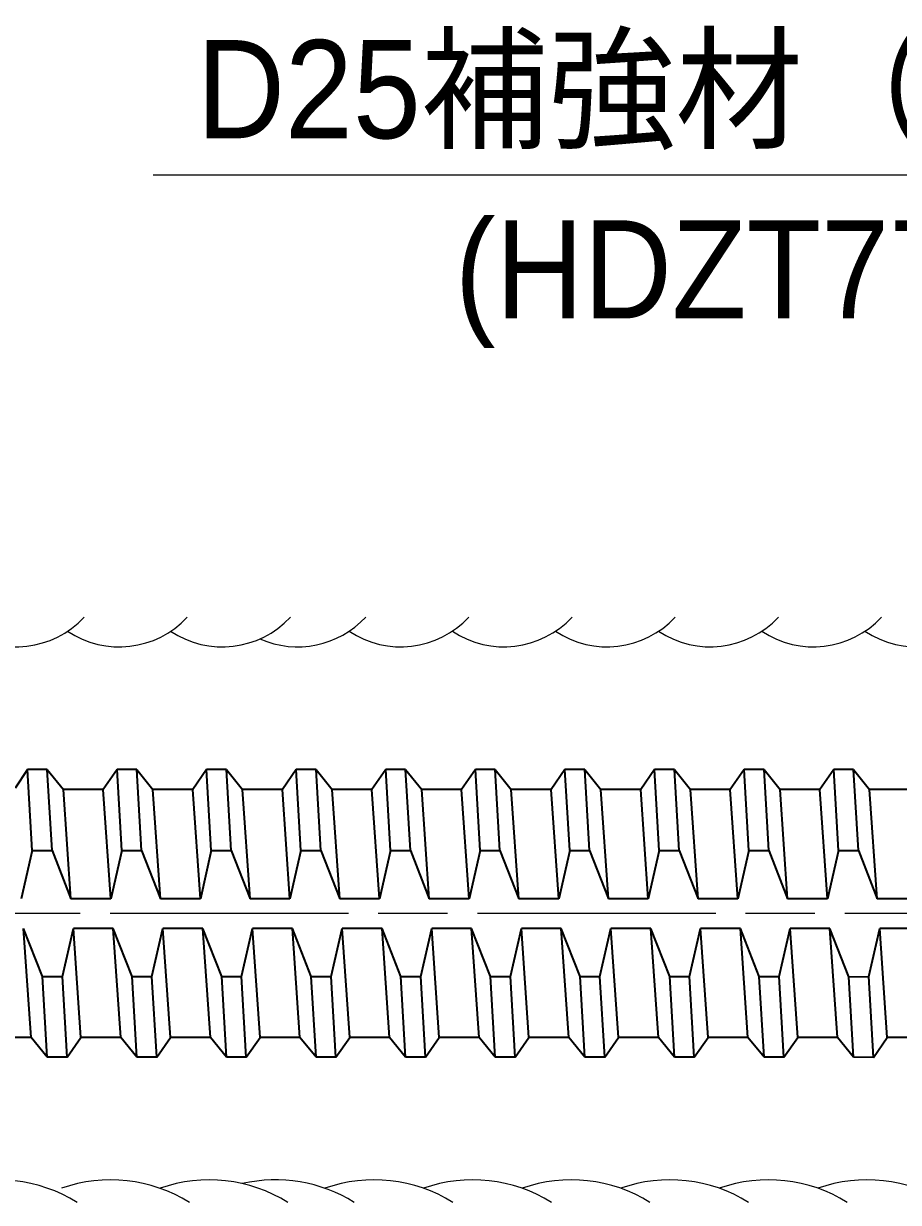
# Model space of a CAD drawing. Units: millimetres at full size, sheet at 1:2; details may follow other scales. Extents: x 2064 to 3746, y 986 to 2174.
# Drawn here: x 3215.3 to 3303.4, y 1869.9 to 1988.7 of the extents above; entities that cross this region are included whole.
import ezdxf
from ezdxf.enums import TextEntityAlignment as Align

# ---------------------------------------------------------------- set-up
doc = ezdxf.new("R2010")
doc.units = ezdxf.units.MM
doc.header["$LTSCALE"] = 2
doc.linetypes.add('CHAIN', pattern=[18.5, 12, -1.5, 3.5, -1.5])
for name, color, linetype, lineweight in [('1外形線', 7, 'Continuous', 35), ('2細い実線', 3, 'Continuous', 20), ('4中心線', 1, 'CHAIN', 15), ('6寸法線', 4, 'Continuous', 13)]:
    doc.layers.add(name, color=color, linetype=linetype, lineweight=lineweight)
doc.styles.add('ＭＳ Ｐゴシック', font='')
doc.styles.get('ＭＳ Ｐゴシック').set_extended_font_data('MS PGothic')

msp = doc.modelspace()

# ---------------------------------------------------------------- linework, layer by layer
at = {"layer": '1外形線'}
for p, q in [((3215.673, 1913.545), (3214.421, 1911.678)), ((3216.148, 1905.372), (3215.673, 1913.545)), ((3217.673, 1913.545), (3215.673, 1913.545)), ((3218.148, 1905.372), (3217.673, 1913.545)), ((3217.673, 1913.545), (3219.29, 1911.541)), ((3224.695, 1913.545), (3223.301, 1911.541)), ((3226.695, 1913.545), (3224.695, 1913.545)), ((3225.17, 1905.372), (3224.695, 1913.545)), ((3226.695, 1913.545), (3228.312, 1911.541)), ((3227.17, 1905.372), (3226.695, 1913.545)), ((3233.719, 1913.545), (3232.325, 1911.54)), ((3235.719, 1913.545), (3233.719, 1913.545)), ((3234.194, 1905.372), (3233.719, 1913.545)), ((3235.719, 1913.545), (3237.336, 1911.54)), ((3236.194, 1905.371), (3235.719, 1913.545)), ((3242.743, 1913.544), (3241.349, 1911.54)), ((3243.218, 1905.371), (3242.743, 1913.544)), ((3244.743, 1913.544), (3242.743, 1913.544)), ((3245.218, 1905.371), (3244.743, 1913.544)), ((3244.743, 1913.544), (3246.359, 1911.54)), ((3251.766, 1913.544), (3250.373, 1911.539)), ((3252.242, 1905.371), (3251.766, 1913.544)), ((3253.766, 1913.544), (3251.766, 1913.544)), ((3254.242, 1905.371), (3253.766, 1913.544)), ((3253.766, 1913.544), (3255.383, 1911.539)), ((3260.79, 1913.544), (3259.397, 1911.539)), ((3262.79, 1913.543), (3260.79, 1913.544)), ((3261.265, 1905.37), (3260.79, 1913.544)), ((3263.265, 1905.37), (3262.79, 1913.543)), ((3262.79, 1913.543), (3264.407, 1911.539)), ((3269.814, 1913.543), (3268.421, 1911.538)), ((3270.289, 1905.37), (3269.814, 1913.543)), ((3271.814, 1913.543), (3269.814, 1913.543)), ((3272.289, 1905.37), (3271.814, 1913.543)), ((3271.814, 1913.543), (3273.431, 1911.539)), ((3278.838, 1913.543), (3277.444, 1911.538)), ((3279.313, 1905.37), (3278.838, 1913.543)), ((3280.838, 1913.542), (3278.838, 1913.543)), ((3281.313, 1905.369), (3280.838, 1913.542)), ((3280.838, 1913.542), (3282.455, 1911.538)), ((3287.862, 1913.542), (3286.468, 1911.538)), ((3288.337, 1905.369), (3287.862, 1913.542)), ((3289.862, 1913.542), (3287.862, 1913.542)), ((3290.337, 1905.369), (3289.862, 1913.542)), ((3289.862, 1913.542), (3291.479, 1911.538)), ((3296.886, 1913.542), (3295.492, 1911.537)), ((3297.361, 1905.369), (3296.886, 1913.542)), ((3298.886, 1913.542), (3296.886, 1913.542)), ((3299.361, 1905.368), (3298.886, 1913.542)), ((3298.886, 1913.542), (3300.502, 1911.537)), ((3220.054, 1900.522), (3219.29, 1911.541)), ((3223.303, 1911.54), (3219.29, 1911.541)), ((3224.066, 1900.523), (3223.301, 1911.54)), ((3232.325, 1911.541), (3228.312, 1911.541)), ((3229.076, 1900.522), (3228.312, 1911.541)), ((3233.09, 1900.522), (3232.325, 1911.54)), ((3238.1, 1900.522), (3237.336, 1911.54)), ((3241.349, 1911.54), (3237.336, 1911.54)), ((3242.114, 1900.522), (3241.349, 1911.539)), ((3247.124, 1900.521), (3246.359, 1911.54)), ((3250.373, 1911.54), (3246.359, 1911.54)), ((3251.137, 1900.521), (3250.373, 1911.539)), ((3256.147, 1900.521), (3255.383, 1911.539)), ((3259.397, 1911.539), (3255.383, 1911.539)), ((3260.161, 1900.521), (3259.397, 1911.538)), ((3265.171, 1900.52), (3264.407, 1911.539)), ((3268.421, 1911.539), (3264.407, 1911.539)), ((3269.185, 1900.52), (3268.42, 1911.538)), ((3274.195, 1900.52), (3273.431, 1911.539)), ((3277.444, 1911.539), (3273.431, 1911.539)), ((3278.209, 1900.52), (3277.444, 1911.537)), ((3283.219, 1900.52), (3282.455, 1911.538)), ((3286.468, 1911.538), (3282.455, 1911.538)), ((3287.233, 1900.519), (3286.468, 1911.537)), ((3295.492, 1911.538), (3291.479, 1911.538)), ((3292.243, 1900.519), (3291.479, 1911.538)), ((3296.256, 1900.519), (3295.492, 1911.536)), ((3301.267, 1900.519), (3300.502, 1911.537)), ((3304.516, 1911.537), (3300.502, 1911.537)), ((3216.148, 1905.372), (3215.044, 1900.522)), ((3216.148, 1905.372), (3218.148, 1905.372)), ((3218.148, 1905.372), (3220.054, 1900.522)), ((3225.17, 1905.372), (3224.066, 1900.522)), ((3225.17, 1905.372), (3227.17, 1905.372)), ((3227.17, 1905.372), (3229.076, 1900.522)), ((3234.194, 1905.372), (3233.09, 1900.522)), ((3234.194, 1905.372), (3236.194, 1905.371)), ((3236.194, 1905.371), (3238.1, 1900.522)), ((3243.218, 1905.371), (3242.113, 1900.521)), ((3243.218, 1905.371), (3245.218, 1905.371)), ((3245.218, 1905.371), (3247.124, 1900.521)), ((3252.242, 1905.371), (3251.137, 1900.521)), ((3252.242, 1905.371), (3254.242, 1905.371)), ((3254.242, 1905.371), (3256.147, 1900.521)), ((3261.265, 1905.37), (3260.161, 1900.52)), ((3261.265, 1905.37), (3263.265, 1905.37)), ((3263.265, 1905.37), (3265.171, 1900.52)), ((3270.289, 1905.37), (3269.185, 1900.52)), ((3270.289, 1905.37), (3272.289, 1905.37)), ((3272.289, 1905.37), (3274.195, 1900.52)), ((3279.313, 1905.37), (3278.209, 1900.52)), ((3279.313, 1905.37), (3281.313, 1905.369)), ((3281.313, 1905.369), (3283.219, 1900.52)), ((3288.337, 1905.369), (3287.233, 1900.519)), ((3288.337, 1905.369), (3290.337, 1905.369)), ((3290.337, 1905.369), (3292.243, 1900.519)), ((3297.361, 1905.369), (3296.256, 1900.519)), ((3297.361, 1905.369), (3299.361, 1905.368)), ((3299.361, 1905.368), (3301.267, 1900.519)), ((3224.068, 1900.522), (3220.054, 1900.522)), ((3233.09, 1900.522), (3229.076, 1900.522)), ((3242.114, 1900.522), (3238.1, 1900.522)), ((3251.137, 1900.521), (3247.124, 1900.521)), ((3260.161, 1900.521), (3256.147, 1900.521)), ((3269.185, 1900.52), (3265.171, 1900.52)), ((3278.209, 1900.52), (3274.195, 1900.52)), ((3287.233, 1900.519), (3283.219, 1900.52)), ((3296.256, 1900.519), (3292.243, 1900.519)), ((3305.28, 1900.518), (3301.267, 1900.519)), ((3216.056, 1886.546), (3215.291, 1897.522)), ((3217.197, 1892.672), (3215.291, 1897.521)), ((3219.197, 1892.672), (3220.301, 1897.521)), ((3221.066, 1886.545), (3220.301, 1897.521)), ((3224.315, 1897.521), (3220.302, 1897.522)), ((3225.078, 1886.546), (3224.313, 1897.522)), ((3226.219, 1892.672), (3224.313, 1897.522)), ((3228.219, 1892.673), (3229.324, 1897.522)), ((3233.337, 1897.521), (3229.324, 1897.523)), ((3230.088, 1886.546), (3229.324, 1897.522)), ((3234.102, 1886.546), (3233.337, 1897.521)), ((3235.243, 1892.672), (3233.337, 1897.521)), ((3237.243, 1892.672), (3238.347, 1897.521)), ((3239.112, 1886.545), (3238.347, 1897.521)), ((3242.361, 1897.521), (3238.348, 1897.522)), ((3244.267, 1892.671), (3242.361, 1897.521)), ((3243.125, 1886.545), (3242.361, 1897.521)), ((3246.267, 1892.672), (3247.371, 1897.521)), ((3251.385, 1897.52), (3247.371, 1897.522)), ((3248.136, 1886.545), (3247.371, 1897.521)), ((3253.291, 1892.671), (3251.385, 1897.52)), ((3252.149, 1886.545), (3251.385, 1897.52)), ((3255.291, 1892.671), (3256.395, 1897.52)), ((3260.409, 1897.52), (3256.395, 1897.521)), ((3257.159, 1886.544), (3256.395, 1897.52)), ((3262.315, 1892.67), (3260.409, 1897.52)), ((3261.173, 1886.544), (3260.409, 1897.52)), ((3264.315, 1892.671), (3265.419, 1897.52)), ((3269.433, 1897.52), (3265.419, 1897.521)), ((3266.183, 1886.544), (3265.419, 1897.52)), ((3270.197, 1886.544), (3269.433, 1897.52)), ((3271.338, 1892.67), (3269.433, 1897.519)), ((3273.338, 1892.67), (3274.443, 1897.519)), ((3278.456, 1897.519), (3274.443, 1897.52)), ((3275.207, 1886.544), (3274.443, 1897.519)), ((3280.362, 1892.669), (3278.456, 1897.519)), ((3279.221, 1886.543), (3278.456, 1897.519)), ((3282.362, 1892.67), (3283.467, 1897.519)), ((3287.48, 1897.519), (3283.467, 1897.52)), ((3284.231, 1886.543), (3283.467, 1897.519)), ((3288.245, 1886.543), (3287.48, 1897.519)), ((3289.386, 1892.669), (3287.48, 1897.518)), ((3291.386, 1892.669), (3292.49, 1897.518)), ((3293.255, 1886.543), (3292.49, 1897.518)), ((3296.504, 1897.518), (3292.491, 1897.519)), ((3298.41, 1892.668), (3296.504, 1897.518)), ((3297.268, 1886.542), (3296.504, 1897.518)), ((3300.41, 1892.669), (3301.514, 1897.518)), ((3305.528, 1897.518), (3301.514, 1897.519)), ((3302.279, 1886.542), (3301.514, 1897.518)), ((3217.197, 1892.672), (3219.197, 1892.672)), ((3217.672, 1884.543), (3217.197, 1892.672)), ((3219.672, 1884.542), (3219.197, 1892.672)), ((3226.219, 1892.672), (3228.219, 1892.673)), ((3226.694, 1884.543), (3226.219, 1892.672)), ((3228.694, 1884.543), (3228.219, 1892.673)), ((3235.718, 1884.543), (3235.243, 1892.672)), ((3235.243, 1892.672), (3237.243, 1892.672)), ((3237.718, 1884.542), (3237.243, 1892.672)), ((3244.267, 1892.671), (3246.267, 1892.672)), ((3244.742, 1884.542), (3244.267, 1892.671)), ((3246.742, 1884.542), (3246.267, 1892.672)), ((3253.291, 1892.671), (3255.291, 1892.671)), ((3253.766, 1884.542), (3253.291, 1892.671)), ((3255.766, 1884.542), (3255.291, 1892.671)), ((3262.315, 1892.67), (3264.315, 1892.671)), ((3262.79, 1884.541), (3262.315, 1892.67)), ((3264.79, 1884.541), (3264.315, 1892.671)), ((3271.338, 1892.67), (3273.338, 1892.67)), ((3271.814, 1884.541), (3271.338, 1892.67)), ((3273.814, 1884.541), (3273.338, 1892.67)), ((3280.362, 1892.669), (3282.362, 1892.67)), ((3280.837, 1884.541), (3280.362, 1892.669)), ((3282.837, 1884.54), (3282.362, 1892.67)), ((3289.386, 1892.669), (3291.386, 1892.669)), ((3289.861, 1884.54), (3289.386, 1892.669)), ((3291.861, 1884.54), (3291.386, 1892.669)), ((3298.41, 1892.668), (3300.41, 1892.669)), ((3298.885, 1884.54), (3298.41, 1892.668)), ((3300.885, 1884.539), (3300.41, 1892.669)), ((3216.044, 1886.545), (3214.423, 1886.545)), ((3217.672, 1884.543), (3216.056, 1886.546)), ((3219.672, 1884.542), (3221.066, 1886.546)), ((3225.079, 1886.545), (3221.066, 1886.545)), ((3226.694, 1884.543), (3225.078, 1886.546)), ((3228.694, 1884.543), (3230.088, 1886.546)), ((3234.102, 1886.546), (3230.088, 1886.546)), ((3235.718, 1884.543), (3234.102, 1886.546)), ((3237.718, 1884.542), (3239.112, 1886.545)), ((3243.125, 1886.545), (3239.112, 1886.545)), ((3244.742, 1884.542), (3243.125, 1886.545)), ((3246.742, 1884.542), (3248.136, 1886.545)), ((3252.149, 1886.545), (3248.136, 1886.545)), ((3253.766, 1884.542), (3252.149, 1886.545)), ((3255.766, 1884.542), (3257.159, 1886.544)), ((3261.173, 1886.544), (3257.159, 1886.544)), ((3262.79, 1884.541), (3261.173, 1886.544)), ((3264.79, 1884.541), (3266.183, 1886.544)), ((3270.197, 1886.544), (3266.183, 1886.544)), ((3271.814, 1884.541), (3270.197, 1886.544)), ((3273.814, 1884.541), (3275.207, 1886.544)), ((3279.221, 1886.543), (3275.207, 1886.544)), ((3280.837, 1884.541), (3279.221, 1886.543)), ((3282.837, 1884.54), (3284.231, 1886.543)), ((3288.245, 1886.543), (3284.231, 1886.543)), ((3289.861, 1884.54), (3288.245, 1886.543)), ((3291.861, 1884.54), (3293.255, 1886.543)), ((3297.268, 1886.542), (3293.255, 1886.543)), ((3298.885, 1884.54), (3297.268, 1886.542)), ((3300.885, 1884.539), (3302.279, 1886.542)), ((3306.292, 1886.542), (3302.279, 1886.542)), ((3219.672, 1884.542), (3217.672, 1884.543)), ((3228.694, 1884.543), (3226.694, 1884.543)), ((3237.718, 1884.542), (3235.718, 1884.543)), ((3246.742, 1884.542), (3244.742, 1884.542)), ((3255.766, 1884.542), (3253.766, 1884.542)), ((3264.79, 1884.541), (3262.79, 1884.541)), ((3273.814, 1884.541), (3271.814, 1884.541)), ((3282.837, 1884.54), (3280.837, 1884.541)), ((3291.861, 1884.54), (3289.861, 1884.54)), ((3300.885, 1884.539), (3298.885, 1884.54))]:
    msp.add_line(p, q, dxfattribs=at)
at = {"layer": '2細い実線'}
for centre, radius, start, end in [((3214.51, 1935.261), 9.363, 236.29836, 317.16495), ((3224.9, 1935.261), 9.363, 236.29836, 317.16495), ((3235.29, 1935.26), 9.363, 236.29836, 317.16495), ((3242.884, 1935.267), 9.363, 246.12528, 317.16495), ((3253.274, 1935.267), 9.363, 236.29836, 317.16495), ((3263.665, 1935.266), 9.363, 236.29836, 317.16495), ((3274.055, 1935.266), 9.363, 236.29836, 317.16495), ((3284.445, 1935.266), 9.363, 236.29836, 317.16495), ((3294.835, 1935.265), 9.363, 236.29836, 317.16495), ((3305.225, 1935.265), 9.363, 236.29836, 317.16495), ((3212.752, 1857.244), 14.948, 58.00506, 109.39786), ((3224.062, 1857.244), 14.948, 58.00506, 109.39786), ((3233.992, 1857.243), 14.948, 58.00506, 109.39786), ((3240.666, 1857.249), 14.948, 58.00506, 102.95558), ((3250.596, 1857.249), 14.948, 58.00506, 109.39786), ((3260.526, 1857.248), 14.948, 58.00506, 109.39786), ((3270.456, 1857.248), 14.948, 58.00506, 109.39786), ((3280.386, 1857.247), 14.948, 58.00506, 109.39786), ((3290.316, 1857.246), 14.948, 58.00506, 109.39786), ((3300.246, 1857.246), 14.948, 58.00506, 109.39786)]:
    msp.add_arc(centre, radius, start, end, dxfattribs=at)
at = {"layer": '4中心線'}
msp.add_line((3654.994, 1899.038), (2217.271, 1899.038), dxfattribs=at)
at = {"layer": '6寸法線'}
msp.add_lwpolyline([(3384.84, 1913.488), (3383.067, 1918.163), (3362.107, 1973.415), (3228.336, 1973.415)], dxfattribs=at)

# ---------------------------------------------------------------- texts
at = {"layer": '6寸法線', "style": 'ＭＳ Ｐゴシック', "width": 0.95}
for s, p in [('D25補強材（SD345)', (3232.731, 1974.179)), ('(HDZT77メッキ)', (3258.723, 1956.019))]:
    msp.add_text(s, height=9.897, dxfattribs=at).set_placement(p, align=Align.BOTTOM_LEFT)

doc.saveas('drawing.dxf')
